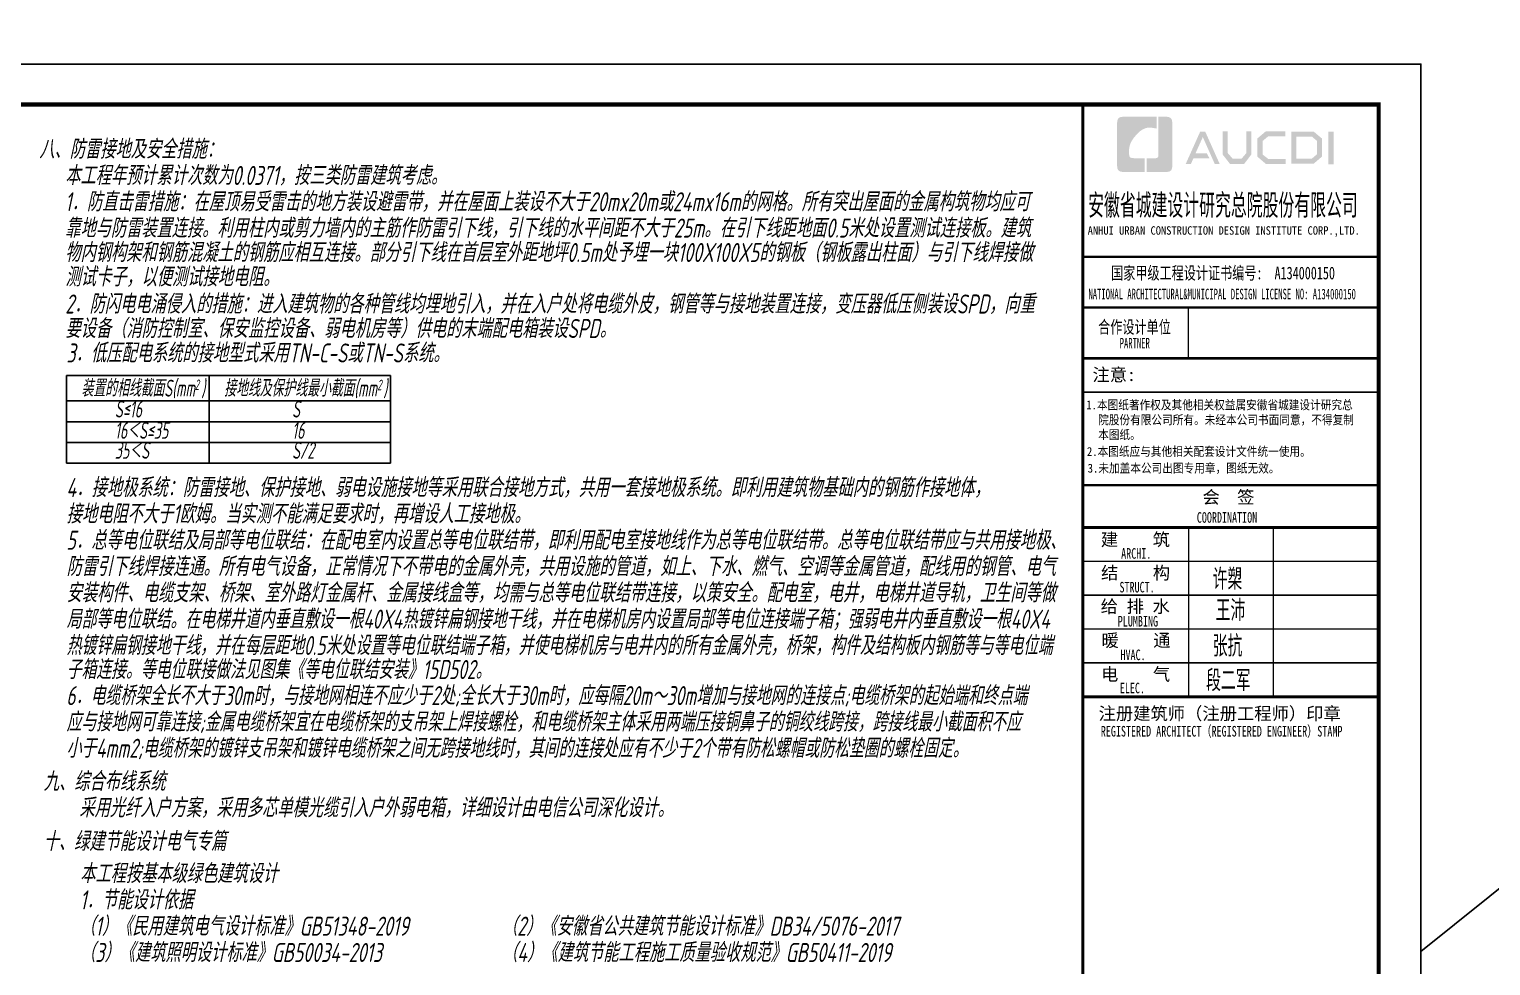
# Model space of a CAD drawing. Extents: x 679383 to 1725648, y -4158549 to 860327.
# Drawn here: x 765377 to 799947, y -2097139 to -2075000 of the extents above; entities that cross this region are included whole.
import ezdxf

# ---------------------------------------------------------------- set-up
doc = ezdxf.new("R2010")
doc.units = 0
doc.header["$LTSCALE"] = 1000
doc.header["$MEASUREMENT"] = 0
for name, color, linetype in [('DIM-照明', 3, 'Continuous'), ('PUB_TITLE', 7, 'Continuous'), ('WIRE-照明', 2, 'Continuous'), ('图框', 140, 'Continuous'), ('图签文字', 147, 'Continuous')]:
    doc.layers.add(name, color=color, linetype=linetype)
doc.styles.add('FFDI-TEXT', font='gbeitc.shx', dxfattribs={"width": 0.8, "height": 4.5, "bigfont": 'hztxt.shx'})
doc.styles.add('HT', font='simhei.ttf')
doc.styles.add('HZTXT', font='gbeitc.shx', dxfattribs={"width": 0.8, "height": 400, "bigfont": 'hztxt.shx'})
doc.styles.add('建筑图签-1', font='simhei.ttf', dxfattribs={"width": 0.7})
doc.styles.add('建筑图签-2', font='TXT.shx', dxfattribs={"width": 0.5, "bigfont": 'HZTXT.shx'})

# ---------------------------------------------------------------- blocks, each defined once
blk = doc.blocks.new('院标1')
h = blk.add_hatch(color=150)
h.dxf.hatch_style = 1
h.set_gradient(color1=(33, 113, 253), color2=(33, 113, 253), tint=1, name='INVCURVED')
edge = h.paths.add_edge_path()
edge.add_spline(control_points=[(116373, 648379), (116379, 648379), (116382, 648379), (116391, 648379), (116391, 648379), (116391, 648379), (116616, 648379), (116616, 648379), (116616, 648379), (116616, 648379), (116616, 648054), (116616, 648054), (116616, 648054), (116616, 648054), (116108, 648054), (116108, 648054), (116108, 648054), (116028, 648054), (115963, 648111), (115963, 648199), (115963, 648199), (115963, 648199), (115963, 649215), (115963, 649215), (115963, 649215), (115963, 649295), (116018, 649360), (116108, 649360), (116108, 649360), (116108, 649360), (116897, 649360), (116897, 649360), (116897, 649360), (116897, 649360), (116897, 649080), (116897, 649080), (116897, 649080), (116897, 649080), (116566, 649140), (116356, 648859), (116356, 648859), (116245, 648719), (116240, 648545), (116247, 648466), (116247, 648466), (116254, 648386), (116247, 648466), (116247, 648466), (116247, 648466), (116247, 648466), (116258, 648374), (116373, 648379)], knot_values=[0, 0, 0, 0, 0.071429, 0.071429, 0.071429, 0.107143, 0.142857, 0.142857, 0.142857, 0.178571, 0.214286, 0.214286, 0.214286, 0.25, 0.285714, 0.285714, 0.285714, 0.321429, 0.357143, 0.357143, 0.357143, 0.392857, 0.428571, 0.428571, 0.428571, 0.464286, 0.5, 0.5, 0.5, 0.535714, 0.571429, 0.571429, 0.571429, 0.607143, 0.642857, 0.642857, 0.642857, 0.678571, 0.714286, 0.714286, 0.714286, 0.75, 0.785714, 0.785714, 0.785714, 0.821429, 0.857143, 0.857143, 0.857143, 0.928571, 1, 1, 1, 1], degree=3, periodic=0)
h = blk.add_hatch(color=150)
h.dxf.hatch_style = 1
h.set_gradient(color1=(33, 113, 253), color2=(33, 113, 253), tint=1, name='INVCURVED')
edge = h.paths.add_edge_path()
edge.add_spline(control_points=[(117268, 649215), (117268, 649215), (117268, 648199), (117268, 648199), (117268, 648199), (117268, 648114), (117212, 648054), (117123, 648054), (117123, 648054), (117123, 648054), (116663, 648054), (116663, 648054), (116663, 648054), (116663, 648054), (116663, 648379), (116663, 648379), (116663, 648379), (116663, 648379), (116865, 648379), (116865, 648379), (116865, 648379), (116907, 648379), (116941, 648413), (116941, 648455), (116941, 648455), (116941, 648455), (116941, 649360), (116941, 649360), (116941, 649360), (116941, 649360), (117123, 649360), (117123, 649360), (117123, 649360), (117204, 649360), (117268, 649306), (117268, 649215)], knot_values=[0, 0, 0, 0, 0.1, 0.1, 0.1, 0.15, 0.2, 0.2, 0.2, 0.25, 0.3, 0.3, 0.3, 0.35, 0.4, 0.4, 0.4, 0.45, 0.5, 0.5, 0.5, 0.55, 0.6, 0.6, 0.6, 0.65, 0.7, 0.7, 0.7, 0.75, 0.8, 0.8, 0.8, 0.9, 1, 1, 1, 1], degree=3, periodic=0)
blk = doc.blocks.new('2q3q2342q35q2343r5q23rwetr')
at = {"layer": 'PUB_TITLE'}
h = blk.add_hatch(color=147, dxfattribs=at)
h.paths.add_polyline_path([(3533426, 3160669), (3533552, 3160669), (3533552, 3159898), (3533426, 3159898)])
h.paths.add_polyline_path([(3532673, 3160552), (3532673, 3160026), (3533034, 3160026), (3533158, 3160133), (3533158, 3160451), (3533038, 3160552)], flags=16)
h.paths.add_polyline_path([(3532555, 3160670), (3532555, 3159908), (3533078, 3159908), (3533276, 3160078), (3533276, 3160506), (3533081, 3160670)])
h.paths.add_polyline_path([(3532412, 3160674), (3532412, 3160558), (3532005, 3160558), (3531873, 3160447), (3531873, 3160128), (3532005, 3160025), (3532415, 3160025), (3532415, 3159904), (3531951, 3159904), (3531748, 3160078), (3531748, 3160506), (3531947, 3160674)])
h.paths.add_polyline_path([(3530929, 3160672), (3531050, 3160672), (3531050, 3160161), (3531164, 3160030), (3531375, 3160030), (3531489, 3160161), (3531489, 3160672), (3531603, 3160672), (3531603, 3160124), (3531438, 3159907), (3531101, 3159907), (3530929, 3160126)])
h.paths.add_polyline_path([(3530398, 3160671), (3530515, 3160671), (3530857, 3159906), (3530741, 3159906), (3530459, 3160540), (3530284, 3160152), (3530556, 3160152), (3530616, 3160037), (3530236, 3160037), (3530177, 3159904), (3530054, 3159904)])
at = {"layer": '图框'}
for p, q in [((3527618, 3157710), (3534618, 3157710)), ((3527618, 3157710), (3534618, 3157710)), ((3527618, 3156510), (3534618, 3156510))]:
    blk.add_line(p, q, dxfattribs=at)
for points, const_width in [([(3527618, 3121310), (3527618, 3161310)], 70), ([(3527618, 3157710), (3534618, 3157710)], 60), ([(3527618, 3156510), (3534618, 3156510)], 60), ([(3527618, 3156510), (3534618, 3156510)], 60), ([(3530118, 3156510), (3530118, 3155310)], 35), ([(3527618, 3155310), (3534618, 3155310)], 60), ([(3527618, 3155310), (3534618, 3155310)], 60), ([(3527618, 3154510), (3534618, 3154510)], 35), ([(3527626, 3152310), (3534626, 3152310)], 60), ([(3527626, 3151310), (3534626, 3151310)], 70), ([(3527626, 3151310), (3534626, 3151310)], 70), ([(3530126, 3151310), (3530126, 3147310)], 35), ([(3532126, 3151310), (3532126, 3147310)], 35), ([(3527626, 3150510), (3534626, 3150510)], 35), ([(3527626, 3149710), (3534626, 3149710)], 35), ([(3527626, 3148910), (3534626, 3148910)], 35), ([(3527626, 3148110), (3534626, 3148110)], 35), ([(3527626, 3147310), (3534626, 3147310)], 70)]:
    blk.add_lwpolyline(points, dxfattribs=dict(at, const_width=const_width))
blk.add_blockref('院标1', (3412469, 2511661))
at = {"layer": 'PUB_TITLE', "style": 'HT', "width": 0.88}
for s, p in [('1.本图纸著作权及其他相关权益属安徽省城建设计研究总', (3527703, 3154103)), ('院股份有限公司所有。未经本公司书面同意，不得复制', (3527983, 3153749)), ('本图纸。', (3527983, 3153399)), (' 2.本图纸应与其他相关配套设计文件统一使用。 ', (3527593, 3153002)), ('3.未加盖本公司出图专用章，图纸无效。', (3527736, 3152608))]:
    blk.add_text(s, height=210, dxfattribs=at).set_placement(p)
at = {"layer": '图签文字', "color": 7, "style": '建筑图签-1'}
for s, height, width, p in [('安徽省城建设计研究总院股份有限公司', 500, 0.55, (3527746, 3158687)), ('国家甲级工程设计证书编号:  A134000150', 300, 0.7, (3528290, 3157177)), ('合作设计单位', 300, 0.7, (3527983, 3155900))]:
    blk.add_text(s, height=height, dxfattribs=dict(at, width=width)).set_placement(p)
at = {"layer": '图签文字', "linetype": 'Continuous', "style": '建筑图签-1', "width": 0.91}
blk.add_text('ANHUI URBAN CONSTRUCTION DESIGN INSTITUTE CORP.,LTD.', height=200, dxfattribs=at).set_placement((3527736, 3158232))
at = {"layer": '图签文字', "style": '建筑图签-1'}
for s, width, p in [('NATIONAL ARCHITECTURAL&MUNICIPAL DESIGN LICENSE NO: A134000150', 0.6, (3527754, 3156705)), ('PARTNER', 0.6, (3528492, 3155544)), ('COORDINATION', 0.7, (3530317, 3151423)), ('ARCHI.', 0.7, (3528527, 3150572)), ('STRUCT.', 0.7, (3528487, 3149775)), ('PLUMBING', 0.7, (3528447, 3148969)), ('HVAC.', 0.7, (3528511, 3148175)), ('ELEC.', 0.7, (3528496, 3147391)), ('REGISTERED ARCHITECT（REGISTERED ENGINEER）STAMP', 0.7, (3528046, 3146369))]:
    blk.add_text(s, height=250, dxfattribs=dict(at, width=width)).set_placement(p)
at = {"layer": '图签文字', "color": 7, "style": '建筑图签-1'}
for s, p in [('注意:', (3527849, 3154773)), ('会  签', (3530452, 3151878)), ('建    筑', (3528047, 3150877)), ('结    构', (3528052, 3150089)), ('给 排 水', (3528043, 3149295)), ('暖    通', (3528061, 3148492)), ('电    气', (3528051, 3147692)), ('注册建筑师（注册工程师）印章', (3527993, 3146764))]:
    blk.add_text(s, height=300, dxfattribs=at).set_placement(p)
at = {"layer": '图签文字', "color": 1, "style": '建筑图签-2', "width": 0.7}
for s, p in [('许槊', (3530692, 3149838)), ('王沛', (3530763, 3149097)), ('张抗', (3530694, 3148258)), ('段二军', (3530538, 3147442))]:
    blk.add_text(s, height=500, dxfattribs=at).set_placement(p)
blk = doc.blocks.new('A$C76290A8D')
at = {"layer": 'DIM-照明', "color": 7}
for p, q in [((3305, 0), (-4360, 0)), ((-4360, 0), (-4360, -2072)), ((-984, 0), (-984, -2072)), ((3305, 0), (3305, -2072)), ((3305, -600), (-4360, -600)), ((3305, -1091), (-4360, -1091)), ((3305, -1581), (-4360, -1581)), ((3305, -2072), (-4360, -2072))]:
    blk.add_line(p, q, dxfattribs=at)
at = {"layer": 'DIM-照明', "color": 7, "style": 'HZTXT', "width": 0.7}
for s, height, p in [('装置的相线截面S(mm )', 400, (-4006, -496)), ('2', 250, (-1322, -341)), ('接地线及保护线最小截面(mm )', 400, (-630, -496)), ('2', 250, (2996, -345)), ('S≤16 ', 400, (-3214, -991)), ('S ', 400, (978, -991)), ('16＜S≤35 ', 400, (-3214, -1494)), ('16', 400, (978, -1494)), ('35＜S ', 400, (-3214, -1966)), ('S/2', 400, (978, -1966))]:
    blk.add_text(s, height=height, dxfattribs=at).set_placement(p)

msp = doc.modelspace()

# ---------------------------------------------------------------- linework, layer by layer
at = {"layer": 'WIRE-照明'}
msp.add_line((798295, -2096802), (874114, -2035792), dxfattribs=at)
at = {"layer": '图框'}
msp.add_lwpolyline([(738895, -2075824), (798295, -2075824), (798295, -2117779), (738895, -2117779)], close=True, dxfattribs=at)
at = {"layer": '图框', "const_width": 100}
msp.add_lwpolyline([(741395, -2116779), (797295, -2116779), (797295, -2076779), (741395, -2076779)], close=True, dxfattribs=at)

# ---------------------------------------------------------------- block references
at = {"layer": 'WIRE-照明'}
msp.add_blockref('A$C76290A8D', (770615, -2083188, 0), dxfattribs=at)
at = {"layer": '图框'}
msp.add_blockref('2q3q2342q35q2343r5q23rwetr', (-2737323, -5238089), dxfattribs=at)

# ---------------------------------------------------------------- texts
at = {"layer": 'DIM-照明', "color": 7, "linetype": 'Continuous', "style": 'FFDI-TEXT', "width": 0.8}
for s, p in [('八、防雷接地及安全措施：', (765609, -2078059, 0)), ('1．防直击雷措施：在屋顶易受雷击的地方装设避雷带，并在屋面上装设不大于20mx20m或24mx16m的网格。所有突出屋面的金属构筑物均应可', (766222, -2079303, 0)), ('靠地与防雷装置连接。利用柱内或剪力墙内的主筋作防雷引下线，引下线的水平间距不大于25m。在引下线距地面0.5米处设置测试连接板。建筑', (766222, -2079925, 0)), ('物内钢构架和钢筋混凝土的钢筋应相互连接。部分引下线在首层室外距地坪0.5m处予埋一块100X100X5的钢板（钢板露出柱面）与引下线焊接做', (766222, -2080503, 0)), ('测试卡子，以便测试接地电阻。', (766228, -2081079, 0)), ('2．防闪电电涌侵入的措施：进入建筑物的各种管线均埋地引入，并在入户处将电缆外皮，钢管等与接地装置连接，变压器低压侧装设SPD，向重', (766228, -2081720, 0)), ('要设备（消防控制室、保安监控设备、弱电机房等）供电的末端配电箱装设SPD。', (766228, -2082299, 0)), ('4．接地极系统：防雷接地、保护接地、弱电设施接地等采用联合接地方式，共用一套接地极系统。即利用建筑物基础内的钢筋作接地体，', (766255, -2086060, 0)), ('接地电阻不大于1欧姆。当实测不能满足要求时，再增设人工接地极。', (766255, -2086682, 0)), ('5．总等电位联结及局部等电位联结：在配电室内设置总等电位联结带，即利用配电室接地线作为总等电位联结带。总等电位联结带应与共用接地极、', (766255, -2087304, 0)), ('防雷引下线焊接连通。所有电气设备，正常情况下不带电的金属外壳，共用设施的管道，如上、下水、燃气、空调等金属管道，配线用的钢管、电气', (766255, -2087926, 0)), ('安装构件、电缆支架、桥架、室外路灯金属杆、金属接线盒等，均需与总等电位联结带连接，以策安全。配电室，电井，电梯井道导轨，卫生间等做', (766255, -2088548, 0)), ('九、综合布线系统', (765714, -2093007)), ('采用光纤入户方案，采用多芯单模光缆引入户外弱电箱，详细设计由电信公司深化设计。', (766557, -2093629)), ('十、绿建节能设计电气专篇', (765712, -2094423)), ('本工程按基本级绿色建筑设计', (766576, -2095184)), ('1．节能设计依据', (766576, -2095806)), ('（1）《民用建筑电气设计标准》GB51348-2019           ', (766576, -2096428)), ('（2）《安徽省公共建筑节能设计标准》DB34/5076-2017', (776558, -2096428)), ('（3）《建筑照明设计标准》GB50034-2013 ', (766576, -2097050)), ('（4）《建筑节能工程施工质量验收规范》GB50411-2019', (776558, -2097050))]:
    msp.add_text(s, height=450, dxfattribs=at).set_placement(p)
at = {"layer": 'DIM-照明', "linetype": 'Continuous', "style": 'FFDI-TEXT', "width": 0.8}
msp.add_text('本工程年预计累计次数为0.0371，按三类防雷建筑考虑。', height=450, dxfattribs=at).set_placement((766222, -2078681, 0))
at = {"layer": 'DIM-照明', "color": 1, "linetype": 'Continuous', "style": 'FFDI-TEXT', "width": 0.8}
msp.add_text('3．低压配电系统的接地型式采用TN-C-S或TN-S系统。', height=450, dxfattribs=at).set_placement((766255, -2082878, 0))
at = {"layer": 'DIM-照明', "color": 7, "linetype": 'Continuous', "style": 'FFDI-TEXT', "width": 0.78}
for s, p in [('局部等电位联结。在电梯井道内垂直敷设一根40X4热镀锌扁钢接地干线，并在电梯机房内设置局部等电位连接端子箱；强弱电井内垂直敷设一根40X4', (766255, -2089170, 0)), ('热镀锌扁钢接地干线，并在每层距地0.5米处设置等电位联结端子箱，并使电梯机房与电井内的所有金属外壳，桥架，构件及结构板内钢筋等与等电位端', (766255, -2089792, 0)), ('子箱连接。等电位联接做法见图集《等电位联结安装》15D502。', (766255, -2090361, 0)), ('6．电缆桥架全长不大于30m时，与接地网相连不应少于2处;全长大于30m时，应每隔20m～30m增加与接地网的连接点;电缆桥架的起始端和终点端', (766253, -2090978, 0)), ('应与接地网可靠连接;金属电缆桥架宜在电缆桥架的支吊架上焊接螺栓，和电缆桥架主体采用两端压接铜鼻子的铜绞线跨接，跨接线最小截面积不应', (766253, -2091600, 0)), ('小于4mm2;电缆桥架的镀锌支吊架和镀锌电缆桥架之间无跨接地线时，其间的连接处应有不少于2个带有防松螺帽或防松垫圈的螺栓固定。 ', (766253, -2092222, 0))]:
    msp.add_text(s, height=450, rotation=0, dxfattribs=at).set_placement(p)

doc.saveas('drawing.dxf')
